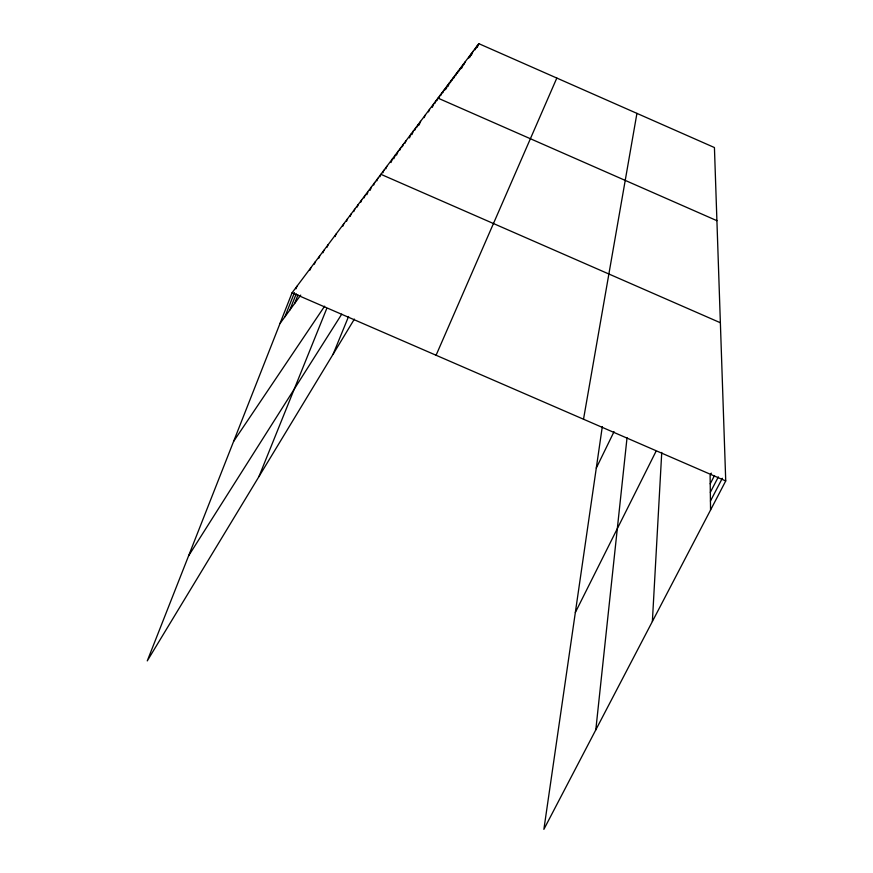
<?xml version="1.0" encoding="UTF-8"?>
<svg xmlns="http://www.w3.org/2000/svg" width="873" height="873" viewBox="0 0 873 873"><rect width="100%" height="100%" fill="white"/><g stroke="black" fill="none" stroke-linecap="round" stroke-linejoin="round"><path stroke-width="1.31" d="M652.371 621.478L661.745 452.443M595.801 729.883L627.043 437.668M602.294 426.679L543.879 829.35L725.736 480.936L714.43 147.548L478.797 43.65L292.084 292.771L147.264 660.894L354.383 319.103M583.513 419.226L636.93 113.381M284.958 316.713L294.452 292.619M295.958 288.81L296.951 286.279M289.825 310.057L296.263 293.732M294.572 303.553L298.009 294.856M309.926 270.128L310.897 267.662M314.367 264.181L315.339 261.747M318.678 258.473L319.671 255.964M322.923 252.799L323.916 250.3M327.08 247.234L328.062 244.767M335.079 236.594L336.083 234.062M342.783 226.282L343.776 223.804M346.516 221.295L347.498 218.828M350.171 216.406L351.142 213.961M353.751 211.615L354.722 209.204M357.21 207.043L358.214 204.533M360.647 202.438L361.651 199.95M364.019 197.931L365.012 195.465M366.835 194.734L367.817 192.289M370.076 190.39L371.538 186.757M373.688 185.054L374.713 182.522M376.809 180.886L377.823 178.376M258.965 476.56L326.709 308.606M379.864 176.793L380.868 174.305L720.367 322.748M382.865 172.778L383.858 170.311M385.811 168.838L386.804 166.394M390.984 162.553L392.512 158.766M393.778 158.821L395.294 155.056M396.517 155.143L398.023 151.411M399.714 150.298L400.707 147.832M402.355 146.762L403.348 144.318M404.952 143.292L405.934 140.859M409.448 137.912L410.987 134.126M411.914 134.606L413.442 130.852M414.85 130.11L415.854 127.622M417.229 126.912L418.232 124.457M419.073 125.003L420.568 121.336M424.147 117.659L425.129 115.247M428.523 111.875L429.549 109.354M432.31 107.368L433.826 103.647M434.907 103.33L435.911 100.864M333.159 354.132L348.567 316.495M436.969 100.57L437.973 98.125L716.908 220.683M438.977 97.885L439.97 95.452M440.952 95.233L441.934 92.833M442.895 92.636L443.877 90.246M444.815 90.072L445.787 87.693M446.125 88.948L447.663 85.183M447.991 86.449L449.519 82.706M450.337 82.749L451.352 80.272M452.138 80.327L453.152 77.872M453.916 77.937L454.92 75.504M455.673 75.591L456.677 73.168M457.408 73.277L458.401 70.866M459.111 70.986L460.104 68.596M460.802 68.738L461.773 66.359M461.872 67.93L463.432 64.144M464.032 64.482L465.069 61.972M468.812 58.076L469.827 55.621M469.86 57.225L471.365 53.559M471.387 55.163L472.893 51.518M474.89 49.936L475.883 47.535M476.363 47.96L477.345 45.582M477.324 47.207L478.797 43.65M436.074 355.256L556.821 78.057M596.292 468.059L614.025 431.688M575.34 612.497L655.95 451.461M711.32 473.133L710.109 475.469L710.557 510.018M710.218 483.806L714.496 475.567M710.327 492.339L718.359 476.887M710.436 501.08L722.32 478.273M188.579 555.861L341.736 314.16M233.637 441.345L324.647 306.172M279.982 323.534L300.727 295.129M292.084 292.771L725.736 480.936"/></g></svg>
